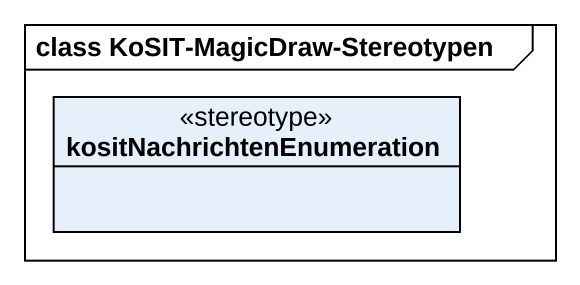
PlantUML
@startuml
mainframe class KoSIT-MagicDraw-Stereotypen
hide circle
hide empty members
class kositNachrichtenEnumeration <<stereotype>>
@enduml
